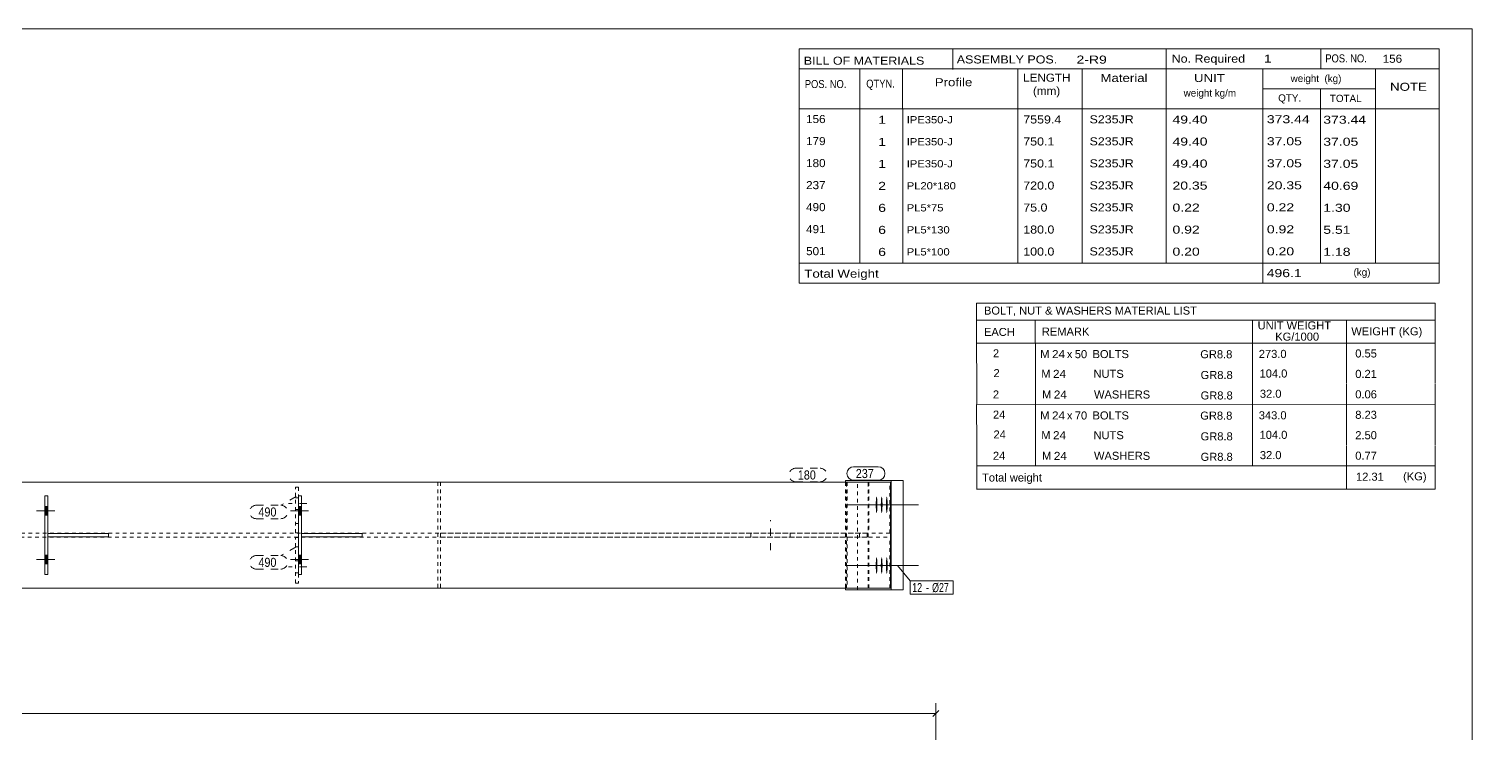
# Model space of a CAD drawing. Header units: millimetres. Extents: x 2 to 825, y 1 to 579.
# Drawn here: x 428.2 to 825, y 385.5 to 579 of the extents above; entities that cross this region are included whole.
import ezdxf

# ---------------------------------------------------------------- set-up
doc = ezdxf.new("R2010")
doc.units = ezdxf.units.MM
for name, pattern in [('XKITLINE00', [0]), ('XKITLINE01', [4, 1, -1, 1, -1]), ('XKITLINE02', [4, 2, -2])]:
    doc.linetypes.add(name, pattern=pattern)
for name, color, linetype, lineweight in [('Bolt', 3, 'Continuous', 0), ('BoltMark', 7, 'Continuous', 0), ('Dimensions', 7, 'Continuous', 0), ('DrawingSheet', 5, 'Continuous', 0), ('OtherObjectType', 7, 'Continuous', 0), ('Part', 2, 'Continuous', 0), ('PartMark', 7, 'Continuous', 0)]:
    doc.layers.add(name, color=color, linetype=linetype, lineweight=lineweight)
doc.styles.add('ARIAL', font='ARIAL.TTF')
doc.styles.add('ARIAL_NARROW', font='ARIALN.TTF')

# ---------------------------------------------------------------- blocks, each defined once
blk = doc.blocks.new('*A41')
at = {"layer": 'Bolt', "color": 3, "linetype": 'XKITLINE02', "lineweight": 0}
for p, q in [((626.72, 439.29), (626.72, 440.46)), ((632.14, 435.71), (632.14, 444.04)), ((637.55, 439.29), (637.55, 440.46))]:
    blk.add_line(p, q, dxfattribs=at)
blk = doc.blocks.new('*A50')
at = {"layer": 'Bolt', "color": 3, "linetype": 'XKITLINE02', "lineweight": 0}
for p, q in [((502.33, 432.84), (501.5, 432.84)), ((504.58, 431.21), (499.58, 431.21)), ((502.33, 429.57), (501.5, 429.57))]:
    blk.add_line(p, q, dxfattribs=at)
blk = doc.blocks.new('*A51')
at = {"layer": 'Bolt', "color": 3, "linetype": 'XKITLINE02', "lineweight": 0}
for p, q in [((504.58, 448.54), (499.58, 448.54)), ((502.33, 450.18), (501.5, 450.18)), ((502.33, 446.9), (501.5, 446.9))]:
    blk.add_line(p, q, dxfattribs=at)
blk = doc.blocks.new('*A52')
at = {"layer": 'Bolt'}
for points in [[(432.57, 447.71), (433.4, 447.71), (433.4, 445.37), (432.57, 445.37)], [(432.57, 447.71), (433.4, 447.71), (433.4, 445.37), (432.57, 445.37)], [(432.57, 434.37), (433.4, 434.37), (433.4, 432.04), (432.57, 432.04)], [(432.57, 434.37), (433.4, 434.37), (433.4, 432.04), (432.57, 432.04)]]:
    blk.add_hatch(color=3, dxfattribs=at).paths.add_polyline_path(points, flags=17)
at = {"layer": 'Bolt', "color": 3, "linetype": 'XKITLINE00', "lineweight": 0}
for p, q in [((435.33, 446.54), (430.33, 446.54)), ((435.33, 446.54), (430.33, 446.54)), ((433.4, 447.71), (432.57, 447.71)), ((433.4, 447.71), (432.57, 447.71)), ((433.4, 445.37), (432.57, 445.37)), ((433.4, 445.37), (432.57, 445.37)), ((435.33, 433.21), (430.33, 433.21)), ((435.33, 433.21), (430.33, 433.21)), ((433.4, 434.37), (432.57, 434.37)), ((433.4, 434.37), (432.57, 434.37)), ((433.4, 432.04), (432.57, 432.04)), ((433.4, 432.04), (432.57, 432.04))]:
    blk.add_line(p, q, dxfattribs=at)
blk = doc.blocks.new('*A53')
at = {"layer": 'Bolt'}
for points in [[(502.33, 447.71), (503.17, 447.71), (503.17, 445.37), (502.33, 445.37)], [(502.33, 447.71), (503.17, 447.71), (503.17, 445.37), (502.33, 445.37)], [(502.33, 434.37), (503.17, 434.37), (503.17, 432.04), (502.33, 432.04)], [(502.33, 434.37), (503.17, 434.37), (503.17, 432.04), (502.33, 432.04)]]:
    blk.add_hatch(color=3, dxfattribs=at).paths.add_polyline_path(points, flags=17)
at = {"layer": 'Bolt', "color": 3, "linetype": 'XKITLINE00', "lineweight": 0}
for p, q in [((505.1, 446.54), (500.1, 446.54)), ((505.1, 446.54), (500.1, 446.54)), ((503.17, 447.71), (502.33, 447.71)), ((503.17, 447.71), (502.33, 447.71)), ((503.17, 445.37), (502.33, 445.37)), ((503.17, 445.37), (502.33, 445.37)), ((505.1, 433.21), (500.1, 433.21)), ((505.1, 433.21), (500.1, 433.21)), ((503.17, 434.37), (502.33, 434.37)), ((503.17, 434.37), (502.33, 434.37)), ((503.17, 432.04), (502.33, 432.04)), ((503.17, 432.04), (502.33, 432.04))]:
    blk.add_line(p, q, dxfattribs=at)
blk = doc.blocks.new('*A55')
at = {"layer": 'Bolt'}
for points in [[(661.5, 448.15), (661.5, 448.09), (661.5, 448.04), (661.5, 447.98), (661.5, 447.93), (661.5, 447.88), (661.5, 447.82), (661.5, 447.77), (661.5, 447.71), (661.5, 447.66), (661.5, 447.61), (661.49, 447.55), (661.49, 447.5), (661.49, 447.45), (661.49, 447.4), (661.49, 447.34), (661.48, 447.29), (661.48, 447.24), (661.48, 447.19), (661.48, 447.14), (661.47, 447.1), (661.47, 447.05), (661.47, 447), (661.47, 446.96), (661.46, 446.91), (661.46, 446.86), (661.45, 446.82), (661.45, 446.78), (661.45, 446.74), (661.44, 446.69), (661.44, 446.65), (661.44, 446.61), (661.43, 446.58), (661.43, 446.54), (661.42, 446.5), (661.42, 446.47), (661.41, 446.43), (661.41, 446.4), (661.4, 446.37), (661.4, 446.33), (661.4, 446.3), (661.39, 446.28), (661.39, 446.25), (661.38, 446.22), (661.37, 446.2), (661.37, 446.17), (661.36, 446.15), (661.36, 446.13), (661.35, 446.11), (661.35, 446.09), (661.34, 446.07), (661.34, 446.05), (661.33, 446.04), (661.33, 446.02), (661.32, 446.01), (661.31, 446), (661.31, 445.99), (661.3, 445.98), (661.3, 445.97), (661.29, 445.97), (661.29, 445.96), (661.28, 445.96), (661.27, 445.96), (661.27, 445.96), (661.26, 445.96), (661.26, 445.96), (661.25, 445.96), (661.25, 445.97), (661.24, 445.97), (661.23, 445.98), (661.23, 445.99), (661.22, 446), (661.22, 446.01), (661.21, 446.02), (661.21, 446.04), (661.2, 446.05), (661.19, 446.07), (661.19, 446.09), (661.18, 446.11), (661.18, 446.13), (661.17, 446.15), (661.17, 446.17), (661.16, 446.2), (661.16, 446.22), (661.15, 446.25), (661.15, 446.28), (661.14, 446.3), (661.14, 446.33), (661.13, 446.37), (661.13, 446.4), (661.12, 446.43), (661.12, 446.47), (661.11, 446.5), (661.11, 446.54), (661.11, 446.58), (661.1, 446.61), (661.1, 446.65), (661.09, 446.69), (661.09, 446.74), (661.09, 446.78), (661.08, 446.82), (661.08, 446.86), (661.08, 446.91), (661.07, 446.96), (661.07, 447), (661.07, 447.05), (661.06, 447.1), (661.06, 447.14), (661.06, 447.19), (661.06, 447.24), (661.05, 447.29), (661.05, 447.34), (661.05, 447.4), (661.05, 447.45), (661.04, 447.5), (661.04, 447.55), (661.04, 447.61), (661.04, 447.66), (661.04, 447.71), (661.04, 447.77), (661.04, 447.82), (661.04, 447.88), (661.03, 447.93), (661.03, 447.98), (661.03, 448.04), (661.03, 448.09), (661.03, 448.15), (661.03, 448.21), (661.03, 448.26), (661.03, 448.32), (661.03, 448.37), (661.03, 448.43), (661.03, 448.48), (661.04, 448.54), (661.04, 448.59), (661.04, 448.64), (661.04, 448.7), (661.04, 448.75), (661.04, 448.81), (661.04, 448.86), (661.04, 448.91), (661.05, 448.96), (661.05, 449.01), (661.05, 449.07), (661.05, 449.12), (661.06, 449.17), (661.06, 449.22), (661.06, 449.27), (661.06, 449.31), (661.07, 449.36), (661.07, 449.41), (661.07, 449.46), (661.08, 449.5), (661.08, 449.55), (661.08, 449.59), (661.09, 449.63), (661.09, 449.67), (661.09, 449.72), (661.1, 449.76), (661.1, 449.8), (661.11, 449.83), (661.11, 449.87), (661.11, 449.91), (661.12, 449.94), (661.12, 449.98), (661.13, 450.01), (661.13, 450.04), (661.14, 450.08), (661.14, 450.11), (661.15, 450.14), (661.15, 450.16), (661.16, 450.19), (661.16, 450.21), (661.17, 450.24), (661.17, 450.26), (661.18, 450.28), (661.18, 450.3), (661.19, 450.32), (661.19, 450.34), (661.2, 450.36), (661.21, 450.37), (661.21, 450.39), (661.22, 450.4), (661.22, 450.41), (661.23, 450.42), (661.23, 450.43), (661.24, 450.44), (661.25, 450.44), (661.25, 450.45), (661.26, 450.45), (661.26, 450.45), (661.27, 450.46), (661.27, 450.45), (661.28, 450.45), (661.29, 450.45), (661.29, 450.44), (661.3, 450.44), (661.3, 450.43), (661.31, 450.42), (661.31, 450.41), (661.32, 450.4), (661.33, 450.39), (661.33, 450.37), (661.34, 450.36), (661.34, 450.34), (661.35, 450.32), (661.35, 450.3), (661.36, 450.28), (661.36, 450.26), (661.37, 450.24), (661.37, 450.21), (661.38, 450.19), (661.39, 450.16), (661.39, 450.14), (661.4, 450.11), (661.4, 450.08), (661.4, 450.04), (661.41, 450.01), (661.41, 449.98), (661.42, 449.94), (661.42, 449.91), (661.43, 449.87), (661.43, 449.83), (661.44, 449.8), (661.44, 449.76), (661.44, 449.72), (661.45, 449.67), (661.45, 449.63), (661.45, 449.59), (661.46, 449.55), (661.46, 449.5), (661.47, 449.46), (661.47, 449.41), (661.47, 449.36), (661.47, 449.31), (661.48, 449.27), (661.48, 449.22), (661.48, 449.17), (661.48, 449.12), (661.49, 449.07), (661.49, 449.01), (661.49, 448.96), (661.49, 448.91), (661.49, 448.86), (661.5, 448.81), (661.5, 448.75), (661.5, 448.7), (661.5, 448.64), (661.5, 448.59), (661.5, 448.54), (661.5, 448.48), (661.5, 448.43), (661.5, 448.37), (661.5, 448.32), (661.5, 448.26), (661.5, 448.21)], [(662.9, 448.15), (662.9, 448.09), (662.9, 448.04), (662.9, 447.98), (662.9, 447.93), (662.9, 447.88), (662.9, 447.82), (662.9, 447.77), (662.9, 447.71), (662.9, 447.66), (662.89, 447.61), (662.89, 447.55), (662.89, 447.5), (662.89, 447.45), (662.89, 447.4), (662.89, 447.34), (662.88, 447.29), (662.88, 447.24), (662.88, 447.19), (662.88, 447.14), (662.87, 447.1), (662.87, 447.05), (662.87, 447), (662.86, 446.96), (662.86, 446.91), (662.86, 446.86), (662.85, 446.82), (662.85, 446.78), (662.85, 446.74), (662.84, 446.69), (662.84, 446.65), (662.83, 446.61), (662.83, 446.58), (662.83, 446.54), (662.82, 446.5), (662.82, 446.47), (662.81, 446.43), (662.81, 446.4), (662.8, 446.37), (662.8, 446.33), (662.79, 446.3), (662.79, 446.28), (662.78, 446.25), (662.78, 446.22), (662.77, 446.2), (662.77, 446.17), (662.76, 446.15), (662.76, 446.13), (662.75, 446.11), (662.75, 446.09), (662.74, 446.07), (662.74, 446.05), (662.73, 446.04), (662.72, 446.02), (662.72, 446.01), (662.71, 446), (662.71, 445.99), (662.7, 445.98), (662.7, 445.97), (662.69, 445.97), (662.68, 445.96), (662.68, 445.96), (662.67, 445.96), (662.67, 445.96), (662.66, 445.96), (662.66, 445.96), (662.65, 445.96), (662.64, 445.97), (662.64, 445.97), (662.63, 445.98), (662.63, 445.99), (662.62, 446), (662.62, 446.01), (662.61, 446.02), (662.6, 446.04), (662.6, 446.05), (662.59, 446.07), (662.59, 446.09), (662.58, 446.11), (662.58, 446.13), (662.57, 446.15), (662.57, 446.17), (662.56, 446.2), (662.56, 446.22), (662.55, 446.25), (662.55, 446.28), (662.54, 446.3), (662.54, 446.33), (662.53, 446.37), (662.53, 446.4), (662.52, 446.43), (662.52, 446.47), (662.51, 446.5), (662.51, 446.54), (662.5, 446.58), (662.5, 446.61), (662.5, 446.65), (662.49, 446.69), (662.49, 446.74), (662.48, 446.78), (662.48, 446.82), (662.48, 446.86), (662.47, 446.91), (662.47, 446.96), (662.47, 447), (662.46, 447.05), (662.46, 447.1), (662.46, 447.14), (662.46, 447.19), (662.45, 447.24), (662.45, 447.29), (662.45, 447.34), (662.45, 447.4), (662.45, 447.45), (662.44, 447.5), (662.44, 447.55), (662.44, 447.61), (662.44, 447.66), (662.44, 447.71), (662.44, 447.77), (662.43, 447.82), (662.43, 447.88), (662.43, 447.93), (662.43, 447.98), (662.43, 448.04), (662.43, 448.09), (662.43, 448.15), (662.43, 448.21), (662.43, 448.26), (662.43, 448.32), (662.43, 448.37), (662.43, 448.43), (662.43, 448.48), (662.43, 448.54), (662.43, 448.59), (662.44, 448.64), (662.44, 448.7), (662.44, 448.75), (662.44, 448.81), (662.44, 448.86), (662.44, 448.91), (662.45, 448.96), (662.45, 449.01), (662.45, 449.07), (662.45, 449.12), (662.45, 449.17), (662.46, 449.22), (662.46, 449.27), (662.46, 449.31), (662.46, 449.36), (662.47, 449.41), (662.47, 449.46), (662.47, 449.5), (662.48, 449.55), (662.48, 449.59), (662.48, 449.63), (662.49, 449.67), (662.49, 449.72), (662.5, 449.76), (662.5, 449.8), (662.5, 449.83), (662.51, 449.87), (662.51, 449.91), (662.52, 449.94), (662.52, 449.98), (662.53, 450.01), (662.53, 450.04), (662.54, 450.08), (662.54, 450.11), (662.55, 450.14), (662.55, 450.16), (662.56, 450.19), (662.56, 450.21), (662.57, 450.24), (662.57, 450.26), (662.58, 450.28), (662.58, 450.3), (662.59, 450.32), (662.59, 450.34), (662.6, 450.36), (662.6, 450.37), (662.61, 450.39), (662.62, 450.4), (662.62, 450.41), (662.63, 450.42), (662.63, 450.43), (662.64, 450.44), (662.64, 450.44), (662.65, 450.45), (662.66, 450.45), (662.66, 450.45), (662.67, 450.46), (662.67, 450.45), (662.68, 450.45), (662.68, 450.45), (662.69, 450.44), (662.7, 450.44), (662.7, 450.43), (662.71, 450.42), (662.71, 450.41), (662.72, 450.4), (662.72, 450.39), (662.73, 450.37), (662.74, 450.36), (662.74, 450.34), (662.75, 450.32), (662.75, 450.3), (662.76, 450.28), (662.76, 450.26), (662.77, 450.24), (662.77, 450.21), (662.78, 450.19), (662.78, 450.16), (662.79, 450.14), (662.79, 450.11), (662.8, 450.08), (662.8, 450.04), (662.81, 450.01), (662.81, 449.98), (662.82, 449.94), (662.82, 449.91), (662.83, 449.87), (662.83, 449.83), (662.83, 449.8), (662.84, 449.76), (662.84, 449.72), (662.85, 449.67), (662.85, 449.63), (662.85, 449.59), (662.86, 449.55), (662.86, 449.5), (662.86, 449.46), (662.87, 449.41), (662.87, 449.36), (662.87, 449.31), (662.88, 449.27), (662.88, 449.22), (662.88, 449.17), (662.88, 449.12), (662.89, 449.07), (662.89, 449.01), (662.89, 448.96), (662.89, 448.91), (662.89, 448.86), (662.89, 448.81), (662.9, 448.75), (662.9, 448.7), (662.9, 448.64), (662.9, 448.59), (662.9, 448.54), (662.9, 448.48), (662.9, 448.43), (662.9, 448.37), (662.9, 448.32), (662.9, 448.26), (662.9, 448.21)], [(664.3, 448.15), (664.3, 448.09), (664.3, 448.04), (664.3, 447.98), (664.3, 447.93), (664.3, 447.88), (664.3, 447.82), (664.3, 447.77), (664.3, 447.71), (664.29, 447.66), (664.29, 447.61), (664.29, 447.55), (664.29, 447.5), (664.29, 447.45), (664.29, 447.4), (664.28, 447.34), (664.28, 447.29), (664.28, 447.24), (664.28, 447.19), (664.27, 447.14), (664.27, 447.1), (664.27, 447.05), (664.27, 447), (664.26, 446.96), (664.26, 446.91), (664.26, 446.86), (664.25, 446.82), (664.25, 446.78), (664.24, 446.74), (664.24, 446.69), (664.24, 446.65), (664.23, 446.61), (664.23, 446.58), (664.22, 446.54), (664.22, 446.5), (664.22, 446.47), (664.21, 446.43), (664.21, 446.4), (664.2, 446.37), (664.2, 446.33), (664.19, 446.3), (664.19, 446.28), (664.18, 446.25), (664.18, 446.22), (664.17, 446.2), (664.17, 446.17), (664.16, 446.15), (664.16, 446.13), (664.15, 446.11), (664.15, 446.09), (664.14, 446.07), (664.13, 446.05), (664.13, 446.04), (664.12, 446.02), (664.12, 446.01), (664.11, 446), (664.11, 445.99), (664.1, 445.98), (664.09, 445.97), (664.09, 445.97), (664.08, 445.96), (664.08, 445.96), (664.07, 445.96), (664.07, 445.96), (664.06, 445.96), (664.05, 445.96), (664.05, 445.96), (664.04, 445.97), (664.04, 445.97), (664.03, 445.98), (664.03, 445.99), (664.02, 446), (664.01, 446.01), (664.01, 446.02), (664, 446.04), (664, 446.05), (663.99, 446.07), (663.99, 446.09), (663.98, 446.11), (663.98, 446.13), (663.97, 446.15), (663.97, 446.17), (663.96, 446.2), (663.95, 446.22), (663.95, 446.25), (663.94, 446.28), (663.94, 446.3), (663.93, 446.33), (663.93, 446.37), (663.93, 446.4), (663.92, 446.43), (663.92, 446.47), (663.91, 446.5), (663.91, 446.54), (663.9, 446.58), (663.9, 446.61), (663.9, 446.65), (663.89, 446.69), (663.89, 446.74), (663.88, 446.78), (663.88, 446.82), (663.88, 446.86), (663.87, 446.91), (663.87, 446.96), (663.87, 447), (663.86, 447.05), (663.86, 447.1), (663.86, 447.14), (663.86, 447.19), (663.85, 447.24), (663.85, 447.29), (663.85, 447.34), (663.85, 447.4), (663.84, 447.45), (663.84, 447.5), (663.84, 447.55), (663.84, 447.61), (663.84, 447.66), (663.84, 447.71), (663.83, 447.77), (663.83, 447.82), (663.83, 447.88), (663.83, 447.93), (663.83, 447.98), (663.83, 448.04), (663.83, 448.09), (663.83, 448.15), (663.83, 448.21), (663.83, 448.26), (663.83, 448.32), (663.83, 448.37), (663.83, 448.43), (663.83, 448.48), (663.83, 448.54), (663.83, 448.59), (663.83, 448.64), (663.84, 448.7), (663.84, 448.75), (663.84, 448.81), (663.84, 448.86), (663.84, 448.91), (663.84, 448.96), (663.85, 449.01), (663.85, 449.07), (663.85, 449.12), (663.85, 449.17), (663.86, 449.22), (663.86, 449.27), (663.86, 449.31), (663.86, 449.36), (663.87, 449.41), (663.87, 449.46), (663.87, 449.5), (663.88, 449.55), (663.88, 449.59), (663.88, 449.63), (663.89, 449.67), (663.89, 449.72), (663.9, 449.76), (663.9, 449.8), (663.9, 449.83), (663.91, 449.87), (663.91, 449.91), (663.92, 449.94), (663.92, 449.98), (663.93, 450.01), (663.93, 450.04), (663.93, 450.08), (663.94, 450.11), (663.94, 450.14), (663.95, 450.16), (663.95, 450.19), (663.96, 450.21), (663.97, 450.24), (663.97, 450.26), (663.98, 450.28), (663.98, 450.3), (663.99, 450.32), (663.99, 450.34), (664, 450.36), (664, 450.37), (664.01, 450.39), (664.01, 450.4), (664.02, 450.41), (664.03, 450.42), (664.03, 450.43), (664.04, 450.44), (664.04, 450.44), (664.05, 450.45), (664.05, 450.45), (664.06, 450.45), (664.07, 450.46), (664.07, 450.45), (664.08, 450.45), (664.08, 450.45), (664.09, 450.44), (664.09, 450.44), (664.1, 450.43), (664.11, 450.42), (664.11, 450.41), (664.12, 450.4), (664.12, 450.39), (664.13, 450.37), (664.13, 450.36), (664.14, 450.34), (664.15, 450.32), (664.15, 450.3), (664.16, 450.28), (664.16, 450.26), (664.17, 450.24), (664.17, 450.21), (664.18, 450.19), (664.18, 450.16), (664.19, 450.14), (664.19, 450.11), (664.2, 450.08), (664.2, 450.04), (664.21, 450.01), (664.21, 449.98), (664.22, 449.94), (664.22, 449.91), (664.22, 449.87), (664.23, 449.83), (664.23, 449.8), (664.24, 449.76), (664.24, 449.72), (664.24, 449.67), (664.25, 449.63), (664.25, 449.59), (664.26, 449.55), (664.26, 449.5), (664.26, 449.46), (664.27, 449.41), (664.27, 449.36), (664.27, 449.31), (664.27, 449.27), (664.28, 449.22), (664.28, 449.17), (664.28, 449.12), (664.28, 449.07), (664.29, 449.01), (664.29, 448.96), (664.29, 448.91), (664.29, 448.86), (664.29, 448.81), (664.29, 448.75), (664.3, 448.7), (664.3, 448.64), (664.3, 448.59), (664.3, 448.54), (664.3, 448.48), (664.3, 448.43), (664.3, 448.37), (664.3, 448.32), (664.3, 448.26), (664.3, 448.21)], [(661.5, 431.48), (661.5, 431.43), (661.5, 431.37), (661.5, 431.32), (661.5, 431.26), (661.5, 431.21), (661.5, 431.15), (661.5, 431.1), (661.5, 431.05), (661.5, 430.99), (661.5, 430.94), (661.49, 430.89), (661.49, 430.83), (661.49, 430.78), (661.49, 430.73), (661.49, 430.68), (661.48, 430.63), (661.48, 430.58), (661.48, 430.53), (661.48, 430.48), (661.47, 430.43), (661.47, 430.38), (661.47, 430.33), (661.47, 430.29), (661.46, 430.24), (661.46, 430.2), (661.45, 430.15), (661.45, 430.11), (661.45, 430.07), (661.44, 430.03), (661.44, 429.99), (661.44, 429.95), (661.43, 429.91), (661.43, 429.87), (661.42, 429.83), (661.42, 429.8), (661.41, 429.76), (661.41, 429.73), (661.4, 429.7), (661.4, 429.67), (661.4, 429.64), (661.39, 429.61), (661.39, 429.58), (661.38, 429.55), (661.37, 429.53), (661.37, 429.5), (661.36, 429.48), (661.36, 429.46), (661.35, 429.44), (661.35, 429.42), (661.34, 429.4), (661.34, 429.39), (661.33, 429.37), (661.33, 429.36), (661.32, 429.34), (661.31, 429.33), (661.31, 429.32), (661.3, 429.31), (661.3, 429.31), (661.29, 429.3), (661.29, 429.29), (661.28, 429.29), (661.27, 429.29), (661.27, 429.29), (661.26, 429.29), (661.26, 429.29), (661.25, 429.29), (661.25, 429.3), (661.24, 429.31), (661.23, 429.31), (661.23, 429.32), (661.22, 429.33), (661.22, 429.34), (661.21, 429.36), (661.21, 429.37), (661.2, 429.39), (661.19, 429.4), (661.19, 429.42), (661.18, 429.44), (661.18, 429.46), (661.17, 429.48), (661.17, 429.5), (661.16, 429.53), (661.16, 429.55), (661.15, 429.58), (661.15, 429.61), (661.14, 429.64), (661.14, 429.67), (661.13, 429.7), (661.13, 429.73), (661.12, 429.76), (661.12, 429.8), (661.11, 429.83), (661.11, 429.87), (661.11, 429.91), (661.1, 429.95), (661.1, 429.99), (661.09, 430.03), (661.09, 430.07), (661.09, 430.11), (661.08, 430.15), (661.08, 430.2), (661.08, 430.24), (661.07, 430.29), (661.07, 430.33), (661.07, 430.38), (661.06, 430.43), (661.06, 430.48), (661.06, 430.53), (661.06, 430.58), (661.05, 430.63), (661.05, 430.68), (661.05, 430.73), (661.05, 430.78), (661.04, 430.83), (661.04, 430.89), (661.04, 430.94), (661.04, 430.99), (661.04, 431.05), (661.04, 431.1), (661.04, 431.15), (661.04, 431.21), (661.03, 431.26), (661.03, 431.32), (661.03, 431.37), (661.03, 431.43), (661.03, 431.48), (661.03, 431.54), (661.03, 431.59), (661.03, 431.65), (661.03, 431.7), (661.03, 431.76), (661.03, 431.81), (661.04, 431.87), (661.04, 431.92), (661.04, 431.98), (661.04, 432.03), (661.04, 432.09), (661.04, 432.14), (661.04, 432.19), (661.04, 432.24), (661.05, 432.3), (661.05, 432.35), (661.05, 432.4), (661.05, 432.45), (661.06, 432.5), (661.06, 432.55), (661.06, 432.6), (661.06, 432.65), (661.07, 432.7), (661.07, 432.74), (661.07, 432.79), (661.08, 432.83), (661.08, 432.88), (661.08, 432.92), (661.09, 432.97), (661.09, 433.01), (661.09, 433.05), (661.1, 433.09), (661.1, 433.13), (661.11, 433.17), (661.11, 433.21), (661.11, 433.24), (661.12, 433.28), (661.12, 433.31), (661.13, 433.35), (661.13, 433.38), (661.14, 433.41), (661.14, 433.44), (661.15, 433.47), (661.15, 433.5), (661.16, 433.52), (661.16, 433.55), (661.17, 433.57), (661.17, 433.6), (661.18, 433.62), (661.18, 433.64), (661.19, 433.66), (661.19, 433.67), (661.2, 433.69), (661.21, 433.71), (661.21, 433.72), (661.22, 433.73), (661.22, 433.75), (661.23, 433.76), (661.23, 433.76), (661.24, 433.77), (661.25, 433.78), (661.25, 433.78), (661.26, 433.79), (661.26, 433.79), (661.27, 433.79), (661.27, 433.79), (661.28, 433.79), (661.29, 433.78), (661.29, 433.78), (661.3, 433.77), (661.3, 433.76), (661.31, 433.76), (661.31, 433.75), (661.32, 433.73), (661.33, 433.72), (661.33, 433.71), (661.34, 433.69), (661.34, 433.67), (661.35, 433.66), (661.35, 433.64), (661.36, 433.62), (661.36, 433.6), (661.37, 433.57), (661.37, 433.55), (661.38, 433.52), (661.39, 433.5), (661.39, 433.47), (661.4, 433.44), (661.4, 433.41), (661.4, 433.38), (661.41, 433.35), (661.41, 433.31), (661.42, 433.28), (661.42, 433.24), (661.43, 433.21), (661.43, 433.17), (661.44, 433.13), (661.44, 433.09), (661.44, 433.05), (661.45, 433.01), (661.45, 432.97), (661.45, 432.92), (661.46, 432.88), (661.46, 432.83), (661.47, 432.79), (661.47, 432.74), (661.47, 432.7), (661.47, 432.65), (661.48, 432.6), (661.48, 432.55), (661.48, 432.5), (661.48, 432.45), (661.49, 432.4), (661.49, 432.35), (661.49, 432.3), (661.49, 432.24), (661.49, 432.19), (661.5, 432.14), (661.5, 432.09), (661.5, 432.03), (661.5, 431.98), (661.5, 431.92), (661.5, 431.87), (661.5, 431.81), (661.5, 431.76), (661.5, 431.7), (661.5, 431.65), (661.5, 431.59), (661.5, 431.54)], [(662.9, 431.48), (662.9, 431.43), (662.9, 431.37), (662.9, 431.32), (662.9, 431.26), (662.9, 431.21), (662.9, 431.15), (662.9, 431.1), (662.9, 431.05), (662.9, 430.99), (662.89, 430.94), (662.89, 430.89), (662.89, 430.83), (662.89, 430.78), (662.89, 430.73), (662.89, 430.68), (662.88, 430.63), (662.88, 430.58), (662.88, 430.53), (662.88, 430.48), (662.87, 430.43), (662.87, 430.38), (662.87, 430.33), (662.86, 430.29), (662.86, 430.24), (662.86, 430.2), (662.85, 430.15), (662.85, 430.11), (662.85, 430.07), (662.84, 430.03), (662.84, 429.99), (662.83, 429.95), (662.83, 429.91), (662.83, 429.87), (662.82, 429.83), (662.82, 429.8), (662.81, 429.76), (662.81, 429.73), (662.8, 429.7), (662.8, 429.67), (662.79, 429.64), (662.79, 429.61), (662.78, 429.58), (662.78, 429.55), (662.77, 429.53), (662.77, 429.5), (662.76, 429.48), (662.76, 429.46), (662.75, 429.44), (662.75, 429.42), (662.74, 429.4), (662.74, 429.39), (662.73, 429.37), (662.72, 429.36), (662.72, 429.34), (662.71, 429.33), (662.71, 429.32), (662.7, 429.31), (662.7, 429.31), (662.69, 429.3), (662.68, 429.29), (662.68, 429.29), (662.67, 429.29), (662.67, 429.29), (662.66, 429.29), (662.66, 429.29), (662.65, 429.29), (662.64, 429.3), (662.64, 429.31), (662.63, 429.31), (662.63, 429.32), (662.62, 429.33), (662.62, 429.34), (662.61, 429.36), (662.6, 429.37), (662.6, 429.39), (662.59, 429.4), (662.59, 429.42), (662.58, 429.44), (662.58, 429.46), (662.57, 429.48), (662.57, 429.5), (662.56, 429.53), (662.56, 429.55), (662.55, 429.58), (662.55, 429.61), (662.54, 429.64), (662.54, 429.67), (662.53, 429.7), (662.53, 429.73), (662.52, 429.76), (662.52, 429.8), (662.51, 429.83), (662.51, 429.87), (662.5, 429.91), (662.5, 429.95), (662.5, 429.99), (662.49, 430.03), (662.49, 430.07), (662.48, 430.11), (662.48, 430.15), (662.48, 430.2), (662.47, 430.24), (662.47, 430.29), (662.47, 430.33), (662.46, 430.38), (662.46, 430.43), (662.46, 430.48), (662.46, 430.53), (662.45, 430.58), (662.45, 430.63), (662.45, 430.68), (662.45, 430.73), (662.45, 430.78), (662.44, 430.83), (662.44, 430.89), (662.44, 430.94), (662.44, 430.99), (662.44, 431.05), (662.44, 431.1), (662.43, 431.15), (662.43, 431.21), (662.43, 431.26), (662.43, 431.32), (662.43, 431.37), (662.43, 431.43), (662.43, 431.48), (662.43, 431.54), (662.43, 431.59), (662.43, 431.65), (662.43, 431.7), (662.43, 431.76), (662.43, 431.81), (662.43, 431.87), (662.43, 431.92), (662.44, 431.98), (662.44, 432.03), (662.44, 432.09), (662.44, 432.14), (662.44, 432.19), (662.44, 432.24), (662.45, 432.3), (662.45, 432.35), (662.45, 432.4), (662.45, 432.45), (662.45, 432.5), (662.46, 432.55), (662.46, 432.6), (662.46, 432.65), (662.46, 432.7), (662.47, 432.74), (662.47, 432.79), (662.47, 432.83), (662.48, 432.88), (662.48, 432.92), (662.48, 432.97), (662.49, 433.01), (662.49, 433.05), (662.5, 433.09), (662.5, 433.13), (662.5, 433.17), (662.51, 433.21), (662.51, 433.24), (662.52, 433.28), (662.52, 433.31), (662.53, 433.35), (662.53, 433.38), (662.54, 433.41), (662.54, 433.44), (662.55, 433.47), (662.55, 433.5), (662.56, 433.52), (662.56, 433.55), (662.57, 433.57), (662.57, 433.6), (662.58, 433.62), (662.58, 433.64), (662.59, 433.66), (662.59, 433.67), (662.6, 433.69), (662.6, 433.71), (662.61, 433.72), (662.62, 433.73), (662.62, 433.75), (662.63, 433.76), (662.63, 433.76), (662.64, 433.77), (662.64, 433.78), (662.65, 433.78), (662.66, 433.79), (662.66, 433.79), (662.67, 433.79), (662.67, 433.79), (662.68, 433.79), (662.68, 433.78), (662.69, 433.78), (662.7, 433.77), (662.7, 433.76), (662.71, 433.76), (662.71, 433.75), (662.72, 433.73), (662.72, 433.72), (662.73, 433.71), (662.74, 433.69), (662.74, 433.67), (662.75, 433.66), (662.75, 433.64), (662.76, 433.62), (662.76, 433.6), (662.77, 433.57), (662.77, 433.55), (662.78, 433.52), (662.78, 433.5), (662.79, 433.47), (662.79, 433.44), (662.8, 433.41), (662.8, 433.38), (662.81, 433.35), (662.81, 433.31), (662.82, 433.28), (662.82, 433.24), (662.83, 433.21), (662.83, 433.17), (662.83, 433.13), (662.84, 433.09), (662.84, 433.05), (662.85, 433.01), (662.85, 432.97), (662.85, 432.92), (662.86, 432.88), (662.86, 432.83), (662.86, 432.79), (662.87, 432.74), (662.87, 432.7), (662.87, 432.65), (662.88, 432.6), (662.88, 432.55), (662.88, 432.5), (662.88, 432.45), (662.89, 432.4), (662.89, 432.35), (662.89, 432.3), (662.89, 432.24), (662.89, 432.19), (662.89, 432.14), (662.9, 432.09), (662.9, 432.03), (662.9, 431.98), (662.9, 431.92), (662.9, 431.87), (662.9, 431.81), (662.9, 431.76), (662.9, 431.7), (662.9, 431.65), (662.9, 431.59), (662.9, 431.54)], [(664.3, 431.48), (664.3, 431.43), (664.3, 431.37), (664.3, 431.32), (664.3, 431.26), (664.3, 431.21), (664.3, 431.15), (664.3, 431.1), (664.3, 431.05), (664.29, 430.99), (664.29, 430.94), (664.29, 430.89), (664.29, 430.83), (664.29, 430.78), (664.29, 430.73), (664.28, 430.68), (664.28, 430.63), (664.28, 430.58), (664.28, 430.53), (664.27, 430.48), (664.27, 430.43), (664.27, 430.38), (664.27, 430.33), (664.26, 430.29), (664.26, 430.24), (664.26, 430.2), (664.25, 430.15), (664.25, 430.11), (664.24, 430.07), (664.24, 430.03), (664.24, 429.99), (664.23, 429.95), (664.23, 429.91), (664.22, 429.87), (664.22, 429.83), (664.22, 429.8), (664.21, 429.76), (664.21, 429.73), (664.2, 429.7), (664.2, 429.67), (664.19, 429.64), (664.19, 429.61), (664.18, 429.58), (664.18, 429.55), (664.17, 429.53), (664.17, 429.5), (664.16, 429.48), (664.16, 429.46), (664.15, 429.44), (664.15, 429.42), (664.14, 429.4), (664.13, 429.39), (664.13, 429.37), (664.12, 429.36), (664.12, 429.34), (664.11, 429.33), (664.11, 429.32), (664.1, 429.31), (664.09, 429.31), (664.09, 429.3), (664.08, 429.29), (664.08, 429.29), (664.07, 429.29), (664.07, 429.29), (664.06, 429.29), (664.05, 429.29), (664.05, 429.29), (664.04, 429.3), (664.04, 429.31), (664.03, 429.31), (664.03, 429.32), (664.02, 429.33), (664.01, 429.34), (664.01, 429.36), (664, 429.37), (664, 429.39), (663.99, 429.4), (663.99, 429.42), (663.98, 429.44), (663.98, 429.46), (663.97, 429.48), (663.97, 429.5), (663.96, 429.53), (663.95, 429.55), (663.95, 429.58), (663.94, 429.61), (663.94, 429.64), (663.93, 429.67), (663.93, 429.7), (663.93, 429.73), (663.92, 429.76), (663.92, 429.8), (663.91, 429.83), (663.91, 429.87), (663.9, 429.91), (663.9, 429.95), (663.9, 429.99), (663.89, 430.03), (663.89, 430.07), (663.88, 430.11), (663.88, 430.15), (663.88, 430.2), (663.87, 430.24), (663.87, 430.29), (663.87, 430.33), (663.86, 430.38), (663.86, 430.43), (663.86, 430.48), (663.86, 430.53), (663.85, 430.58), (663.85, 430.63), (663.85, 430.68), (663.85, 430.73), (663.84, 430.78), (663.84, 430.83), (663.84, 430.89), (663.84, 430.94), (663.84, 430.99), (663.84, 431.05), (663.83, 431.1), (663.83, 431.15), (663.83, 431.21), (663.83, 431.26), (663.83, 431.32), (663.83, 431.37), (663.83, 431.43), (663.83, 431.48), (663.83, 431.54), (663.83, 431.59), (663.83, 431.65), (663.83, 431.7), (663.83, 431.76), (663.83, 431.81), (663.83, 431.87), (663.83, 431.92), (663.83, 431.98), (663.84, 432.03), (663.84, 432.09), (663.84, 432.14), (663.84, 432.19), (663.84, 432.24), (663.84, 432.3), (663.85, 432.35), (663.85, 432.4), (663.85, 432.45), (663.85, 432.5), (663.86, 432.55), (663.86, 432.6), (663.86, 432.65), (663.86, 432.7), (663.87, 432.74), (663.87, 432.79), (663.87, 432.83), (663.88, 432.88), (663.88, 432.92), (663.88, 432.97), (663.89, 433.01), (663.89, 433.05), (663.9, 433.09), (663.9, 433.13), (663.9, 433.17), (663.91, 433.21), (663.91, 433.24), (663.92, 433.28), (663.92, 433.31), (663.93, 433.35), (663.93, 433.38), (663.93, 433.41), (663.94, 433.44), (663.94, 433.47), (663.95, 433.5), (663.95, 433.52), (663.96, 433.55), (663.97, 433.57), (663.97, 433.6), (663.98, 433.62), (663.98, 433.64), (663.99, 433.66), (663.99, 433.67), (664, 433.69), (664, 433.71), (664.01, 433.72), (664.01, 433.73), (664.02, 433.75), (664.03, 433.76), (664.03, 433.76), (664.04, 433.77), (664.04, 433.78), (664.05, 433.78), (664.05, 433.79), (664.06, 433.79), (664.07, 433.79), (664.07, 433.79), (664.08, 433.79), (664.08, 433.78), (664.09, 433.78), (664.09, 433.77), (664.1, 433.76), (664.11, 433.76), (664.11, 433.75), (664.12, 433.73), (664.12, 433.72), (664.13, 433.71), (664.13, 433.69), (664.14, 433.67), (664.15, 433.66), (664.15, 433.64), (664.16, 433.62), (664.16, 433.6), (664.17, 433.57), (664.17, 433.55), (664.18, 433.52), (664.18, 433.5), (664.19, 433.47), (664.19, 433.44), (664.2, 433.41), (664.2, 433.38), (664.21, 433.35), (664.21, 433.31), (664.22, 433.28), (664.22, 433.24), (664.22, 433.21), (664.23, 433.17), (664.23, 433.13), (664.24, 433.09), (664.24, 433.05), (664.24, 433.01), (664.25, 432.97), (664.25, 432.92), (664.26, 432.88), (664.26, 432.83), (664.26, 432.79), (664.27, 432.74), (664.27, 432.7), (664.27, 432.65), (664.27, 432.6), (664.28, 432.55), (664.28, 432.5), (664.28, 432.45), (664.28, 432.4), (664.29, 432.35), (664.29, 432.3), (664.29, 432.24), (664.29, 432.19), (664.29, 432.14), (664.29, 432.09), (664.3, 432.03), (664.3, 431.98), (664.3, 431.92), (664.3, 431.87), (664.3, 431.81), (664.3, 431.76), (664.3, 431.7), (664.3, 431.65), (664.3, 431.59), (664.3, 431.54)]]:
    blk.add_hatch(color=3, dxfattribs=at).paths.add_polyline_path(points, flags=17)
at = {"layer": 'Bolt', "color": 3, "linetype": 'XKITLINE02', "lineweight": 0}
for p, q in [((662.98, 448.21), (651.38, 448.21)), ((664.38, 448.21), (652.77, 448.21)), ((665.77, 448.21), (654.17, 448.21)), ((662.98, 431.54), (651.38, 431.54)), ((664.38, 431.54), (652.77, 431.54)), ((665.77, 431.54), (654.17, 431.54))]:
    blk.add_line(p, q, dxfattribs=at)
at = {"layer": 'Bolt', "color": 3, "linetype": 'XKITLINE00', "lineweight": 0}
for p, q in [((669.97, 448.21), (658.37, 448.21)), ((671.37, 448.21), (659.77, 448.21)), ((672.77, 448.21), (661.17, 448.21)), ((669.97, 431.54), (658.37, 431.54)), ((671.37, 431.54), (659.77, 431.54)), ((672.77, 431.54), (661.17, 431.54))]:
    blk.add_line(p, q, dxfattribs=at)
blk = doc.blocks.new('*A56')
at = {"layer": 'Part', "color": 2, "linetype": 'XKITLINE00', "lineweight": 0}
for p, q in [((475.07, 454.46), (405.93, 454.46)), ((665.11, 454.46), (475.17, 454.46)), ((665.11, 425.29), (665.11, 454.46)), ((475.07, 425.29), (405.93, 425.29)), ((665.11, 425.29), (475.17, 425.29))]:
    blk.add_line(p, q, dxfattribs=at)
at = {"layer": 'Part', "color": 7, "linetype": 'XKITLINE01', "lineweight": 0}
for p, q in [((658.96, 425.29), (658.96, 454.46)), ((659.16, 454.46), (659.16, 440.46)), ((664.92, 440.46), (664.92, 454.46)), ((475.07, 440.46), (405.93, 440.46)), ((664.92, 440.46), (475.17, 440.46)), ((405.93, 439.29), (475.07, 439.29)), ((475.17, 439.29), (664.92, 439.29)), ((659.16, 425.29), (659.16, 439.29)), ((664.92, 425.29), (664.92, 439.29))]:
    blk.add_line(p, q, dxfattribs=at)
blk = doc.blocks.new('*A69')
at = {"layer": 'Part', "color": 7, "linetype": 'XKITLINE01', "lineweight": 0}
for p, q in [((501.5, 426.71), (501.5, 439.21)), ((501.5, 439.21), (502.33, 439.21)), ((501.5, 436.71), (502.33, 436.71)), ((502.33, 439.21), (502.33, 426.71)), ((502.33, 426.71), (501.5, 426.71))]:
    blk.add_line(p, q, dxfattribs=at)
blk = doc.blocks.new('*A70')
at = {"layer": 'Part', "color": 7, "linetype": 'XKITLINE01', "lineweight": 0}
for p, q in [((501.5, 440.54), (501.5, 453.04)), ((501.5, 453.04), (502.33, 453.04)), ((502.33, 453.04), (502.33, 440.54)), ((501.5, 443.04), (502.33, 443.04)), ((502.33, 440.54), (501.5, 440.54))]:
    blk.add_line(p, q, dxfattribs=at)
blk = doc.blocks.new('*A71')
at = {"layer": 'Part', "color": 2, "linetype": 'XKITLINE00', "lineweight": 0}
for p, q in [((433.4, 440.29), (450.07, 440.29)), ((450.07, 439.46), (433.4, 439.46)), ((450.07, 439.46), (450.07, 440.29))]:
    blk.add_line(p, q, dxfattribs=at)
at = {"layer": 'Part', "color": 7, "linetype": 'XKITLINE01', "lineweight": 0}
blk.add_line((433.4, 439.46), (433.4, 440.29), dxfattribs=at)
blk.add_line((433.4, 439.46), (433.4, 440.29), dxfattribs=at)
blk = doc.blocks.new('*A72')
at = {"layer": 'Part', "color": 2, "linetype": 'XKITLINE00', "lineweight": 0}
for p, q in [((432.57, 429.04), (432.57, 450.71)), ((432.57, 450.71), (433.4, 450.71)), ((433.4, 450.71), (433.4, 429.04)), ((433.4, 429.04), (432.57, 429.04))]:
    blk.add_line(p, q, dxfattribs=at)
blk = doc.blocks.new('*A73')
at = {"layer": 'Part', "color": 2, "linetype": 'XKITLINE00', "lineweight": 0}
for p, q in [((503.17, 440.29), (519.83, 440.29)), ((519.83, 439.46), (503.17, 439.46)), ((519.83, 439.46), (519.83, 440.29))]:
    blk.add_line(p, q, dxfattribs=at)
at = {"layer": 'Part', "color": 7, "linetype": 'XKITLINE01', "lineweight": 0}
blk.add_line((503.17, 439.46), (503.17, 440.29), dxfattribs=at)
blk.add_line((503.17, 439.46), (503.17, 440.29), dxfattribs=at)
blk = doc.blocks.new('*A74')
at = {"layer": 'Part', "color": 2, "linetype": 'XKITLINE00', "lineweight": 0}
for p, q in [((502.33, 429.04), (502.33, 450.71)), ((502.33, 450.71), (503.17, 450.71)), ((503.17, 450.71), (503.17, 429.04)), ((503.17, 429.04), (502.33, 429.04))]:
    blk.add_line(p, q, dxfattribs=at)
blk = doc.blocks.new('*A76')
at = {"layer": 'Part', "color": 2, "linetype": 'XKITLINE00', "lineweight": 0}
for p, q in [((652.7, 454.87), (652.7, 454.46)), ((665.29, 454.87), (652.7, 454.87)), ((668.6, 454.87), (665.29, 454.87)), ((665.29, 424.87), (665.29, 454.87)), ((668.6, 454.87), (668.6, 424.87)), ((652.7, 424.87), (652.7, 425.29)), ((668.6, 424.87), (652.7, 424.87))]:
    blk.add_line(p, q, dxfattribs=at)
at = {"layer": 'Part', "color": 7, "linetype": 'XKITLINE01', "lineweight": 0}
for p, q in [((652.7, 454.46), (652.7, 425.29)), ((656.02, 424.87), (656.02, 454.87))]:
    blk.add_line(p, q, dxfattribs=at)
blk = doc.blocks.new('*A77')
at = {"layer": 'Part', "color": 7, "linetype": 'XKITLINE01', "lineweight": 0}
for p, q in [((540.61, 454.46), (653.22, 454.46)), ((540.61, 454.46), (540.61, 425.29)), ((541.41, 454.46), (541.41, 425.29)), ((653.02, 425.29), (653.02, 454.46)), ((653.22, 454.46), (653.22, 440.46)), ((541.41, 440.46), (658.71, 440.46)), ((656.53, 439.29), (656.53, 440.46)), ((658.71, 440.46), (658.71, 439.29)), ((658.71, 439.29), (541.41, 439.29)), ((653.22, 439.29), (653.22, 425.29)), ((653.22, 425.29), (540.61, 425.29))]:
    blk.add_line(p, q, dxfattribs=at)
blk = doc.blocks.new('*A91')
at = {"layer": 'DrawingSheet', "color": 5, "linetype": 'XKITLINE00', "lineweight": 0}
for p, q in [((825, 579), (5, 579)), ((825, 5), (825, 579))]:
    blk.add_line(p, q, dxfattribs=at)
blk = doc.blocks.new('*A92')
at = {"layer": 'OtherObjectType', "color": 7, "linetype": 'XKITLINE00', "lineweight": 0}
for p, q in [((688.76, 503.65), (688.75, 492.65)), ((688.76, 503.65), (814.88, 503.65)), ((814.88, 503.65), (814.88, 492.65)), ((688.75, 499), (814.88, 499)), ((704.87, 499.01), (704.87, 492.65)), ((764.57, 499.01), (764.57, 492.65)), ((790.47, 498.99), (790.47, 492.65)), ((688.76, 492.62), (688.76, 487.12)), ((688.77, 492.65), (814.88, 492.65)), ((704.92, 492.65), (704.92, 487.03)), ((764.57, 492.65), (764.57, 487.03)), ((790.5, 492.65), (790.5, 487.15)), ((814.88, 492.65), (814.88, 487.15)), ((688.79, 487.03), (688.79, 481.42)), ((704.95, 487.03), (704.95, 481.41)), ((764.57, 487.03), (764.57, 481.41)), ((790.5, 487.03), (790.5, 481.53)), ((814.88, 487.03), (814.88, 481.53)), ((688.79, 481.4), (688.79, 475.83)), ((704.95, 481.41), (704.95, 475.79)), ((764.57, 481.41), (764.57, 475.79)), ((790.5, 481.41), (790.5, 475.8)), ((814.88, 481.41), (814.88, 475.8)), ((814.88, 475.8), (688.75, 475.83)), ((688.76, 475.76), (688.76, 470.26)), ((704.92, 475.79), (704.92, 470.17)), ((764.57, 475.79), (764.57, 470.17)), ((790.5, 475.79), (790.5, 470.29)), ((814.88, 475.79), (814.88, 470.29)), ((688.79, 470.17), (688.79, 464.56)), ((704.95, 470.17), (704.95, 464.56)), ((764.57, 470.17), (764.57, 464.56)), ((790.5, 470.17), (790.5, 464.67)), ((814.88, 470.17), (814.88, 464.67)), ((688.79, 464.54), (688.79, 458.97)), ((704.95, 464.55), (704.95, 458.94)), ((764.57, 464.56), (764.57, 458.94)), ((790.5, 464.55), (790.5, 458.95)), ((814.88, 464.55), (814.88, 458.94)), ((814.88, 458.94), (688.75, 458.97)), ((688.78, 458.94), (688.78, 452.53)), ((688.85, 458.93), (814.87, 458.94)), ((790.5, 458.9), (790.5, 452.49)), ((814.87, 458.91), (814.87, 452.49)), ((688.77, 452.49), (814.87, 452.49))]:
    blk.add_line(p, q, dxfattribs=at)
at = {"layer": 'OtherObjectType', "color": 7, "style": 'ARIAL_NARROW'}
for s, width, p in [('BOLT, NUT & WASHERS MATERIAL LIST', 1.211571, (690.79, 500.49)), ('EACH', 1.211571, (690.78, 494.62)), ('REMARK', 1.211571, (706.7, 494.71)), ('UNIT WEIGHT', 1.211571, (766.03, 496.42)), ('WEIGHT (KG)', 1.211571, (791.78, 494.8)), (' KG/1000', 1.211571, (770.02, 493.33)), ('2', 1.211571, (693.26, 488.75)), ('M', 1.211571, (706.26, 488.55)), ('24', 1.275, (709.5, 488.53)), ('x', 1.211571, (713.58, 488.53)), ('50', 1.211571, (715.76, 488.52)), ('BOLTS', 1.211571, (720.63, 488.54)), ('GR8.8', 1.211571, (750.25, 488.49)), ('273.0', 1.211571, (766.34, 488.58)), ('0.55', 1.211571, (792.87, 488.71)), ('2', 1.211571, (693.4, 483.31)), ('M', 1.211571, (706.54, 483.11)), ('24', 1.275, (709.78, 483.09)), ('NUTS', 1.211571, (720.91, 483.11)), ('GR8.8', 1.211571, (750.35, 482.79)), ('104.0', 1.211571, (766.56, 483.2)), ('0.21', 1.211571, (792.87, 483.09)), ('2', 1.211571, (693.24, 477.44)), ('M', 1.211571, (706.76, 477.44)), ('24', 1.275, (710, 477.42)), ('WASHERS', 1.211571, (721.04, 477.43)), ('GR8.8', 1.211571, (750.35, 477.17)), ('32.0', 1.211571, (766.64, 477.64)), ('0.06', 1.211571, (792.87, 477.48)), ('24', 1.211571, (693.26, 471.9)), ('M', 1.211571, (706.26, 471.69)), ('24', 1.275, (709.5, 471.67)), ('x', 1.211571, (713.58, 471.67)), ('70', 1.211571, (715.76, 471.66)), ('BOLTS', 1.211571, (720.63, 471.68)), ('GR8.8', 1.211571, (750.25, 471.63)), ('343.0', 1.211571, (766.34, 471.72)), ('8.23', 1.211571, (792.87, 471.86)), ('24', 1.211571, (693.4, 466.45)), ('M', 1.211571, (706.54, 466.26)), ('24', 1.275, (709.78, 466.24)), ('NUTS', 1.211571, (720.91, 466.25)), ('104.0', 1.211571, (766.56, 466.35)), ('2.50', 1.211571, (792.87, 466.24)), ('GR8.8', 1.211571, (750.35, 465.93)), ('24', 1.211571, (693.24, 460.58)), ('M', 1.211571, (706.76, 460.58)), ('24', 1.275, (710, 460.56)), ('WASHERS', 1.211571, (721.04, 460.58)), ('GR8.8', 1.211571, (750.35, 460.31)), ('32.0', 1.211571, (766.64, 460.78)), ('0.77', 1.211571, (792.87, 460.62)), ('Total weight', 1.211571, (690.26, 454.61)), ('12.31', 1.211571, (793.07, 454.84)), ('(KG)', 1.211571, (806.02, 454.94))]:
    blk.add_text(s, height=2.2, dxfattribs=dict(at, width=width)).set_placement(p)
blk = doc.blocks.new('*A97')
at = {"layer": 'OtherObjectType', "color": 7, "linetype": 'XKITLINE00', "lineweight": 0}
for p, q in [((639.98, 573.5), (815.98, 573.5)), ((639.98, 573.5), (639.98, 562.5)), ((682.26, 573.42), (682.26, 567.87)), ((740.85, 568), (740.85, 573.5)), ((783.43, 567.96), (783.43, 573.42)), ((815.98, 568), (815.98, 573.5)), ((639.98, 568), (815.98, 568)), ((656.64, 568), (656.64, 557)), ((668.4, 567.98), (668.4, 557.03)), ((700.12, 567.99), (700.13, 557)), ((717.78, 567.98), (717.78, 557)), ((740.85, 567.98), (740.85, 557)), ((767.43, 568), (767.43, 557)), ((798.42, 568), (798.42, 557)), ((815.98, 568), (815.98, 562.5)), ((639.98, 562.5), (639.98, 557)), ((767.45, 562.52), (798.45, 562.52)), ((783.28, 562.52), (783.28, 557)), ((815.98, 562.5), (815.98, 557)), ((639.98, 557), (815.98, 557)), ((639.98, 557), (639.98, 550.95)), ((656.63, 557), (656.63, 550.95)), ((668.44, 556.99), (668.44, 550.95)), ((700.12, 557), (700.11, 550.95)), ((717.79, 557), (717.79, 550.95)), ((740.87, 557), (740.87, 550.95)), ((767.44, 557), (767.44, 550.95)), ((783.33, 556.95), (783.33, 550.95)), ((798.43, 557), (798.43, 550.95)), ((815.98, 557), (815.98, 550.95)), ((639.98, 550.95), (639.98, 544.9)), ((656.63, 550.95), (656.63, 544.9)), ((668.44, 550.94), (668.44, 544.9)), ((700.12, 550.95), (700.11, 544.9)), ((717.79, 550.95), (717.79, 544.9)), ((740.87, 550.95), (740.87, 544.9)), ((767.44, 550.95), (767.44, 544.9)), ((783.33, 550.9), (783.33, 544.9)), ((798.43, 550.95), (798.43, 544.9)), ((815.98, 550.95), (815.98, 544.9)), ((639.98, 544.9), (639.98, 538.85)), ((656.63, 544.9), (656.63, 538.85)), ((668.44, 544.89), (668.44, 538.85)), ((700.12, 544.9), (700.11, 538.85)), ((717.79, 544.9), (717.79, 538.85)), ((740.87, 544.9), (740.87, 538.85)), ((767.44, 544.9), (767.44, 538.85)), ((783.33, 544.85), (783.33, 538.85)), ((798.43, 544.9), (798.43, 538.85)), ((815.98, 544.9), (815.98, 538.85)), ((639.98, 538.85), (639.98, 532.8)), ((656.63, 538.85), (656.63, 532.8)), ((668.44, 538.84), (668.44, 532.8)), ((700.12, 538.85), (700.11, 532.8)), ((717.79, 538.85), (717.79, 532.8)), ((740.87, 538.85), (740.87, 532.8)), ((767.44, 538.85), (767.44, 532.8)), ((783.33, 538.8), (783.33, 532.8)), ((798.43, 538.85), (798.43, 532.8)), ((815.98, 538.85), (815.98, 532.8)), ((639.98, 532.8), (639.98, 526.75)), ((656.63, 532.8), (656.63, 526.75)), ((668.44, 532.79), (668.44, 526.75)), ((700.12, 532.8), (700.11, 526.75)), ((717.79, 532.8), (717.79, 526.75)), ((740.87, 532.8), (740.87, 526.75)), ((767.44, 532.8), (767.44, 526.75)), ((783.33, 532.75), (783.33, 526.75)), ((798.43, 532.8), (798.43, 526.75)), ((815.98, 532.8), (815.98, 526.75)), ((639.98, 526.75), (639.98, 520.7)), ((656.63, 526.75), (656.63, 520.7)), ((668.44, 526.74), (668.44, 520.7)), ((700.12, 526.75), (700.11, 520.7)), ((717.79, 526.75), (717.79, 520.7)), ((740.87, 526.75), (740.87, 520.7)), ((767.44, 526.75), (767.44, 520.7)), ((783.33, 526.7), (783.33, 520.7)), ((798.43, 526.75), (798.43, 520.7)), ((815.98, 526.75), (815.98, 520.7)), ((639.98, 520.7), (639.98, 514.65)), ((656.63, 520.7), (656.63, 514.65)), ((668.44, 520.69), (668.44, 514.65)), ((700.12, 520.7), (700.11, 514.65)), ((717.79, 520.7), (717.79, 514.65)), ((740.87, 520.7), (740.87, 514.65)), ((767.44, 520.7), (767.44, 514.65)), ((783.33, 520.65), (783.33, 514.65)), ((798.43, 520.7), (798.43, 514.65)), ((815.98, 520.7), (815.98, 514.65)), ((639.98, 514.65), (815.98, 514.65)), ((639.98, 514.65), (639.98, 509.15)), ((767.44, 514.65), (767.44, 509.15)), ((815.98, 514.65), (815.98, 509.15)), ((639.98, 509.15), (815.98, 509.15))]:
    blk.add_line(p, q, dxfattribs=at)
at = {"layer": 'OtherObjectType', "color": 7, "style": 'ARIAL_NARROW'}
for s, height, width, p in [('BILL OF MATERIALS', 2.2, 1.36, (641.25, 569.16)), ('ASSEMBLY POS.', 2.2, 1.36, (683.3, 569.5)), ('2-R9', 2.2, 1.525501, (716.23, 569.46)), ('No. Required', 2.2, 1.36, (742.39, 569.72)), ('1', 2.2, 1.525501, (767.75, 569.72)), ('POS. NO.', 2.2, 1.02, (784.63, 569.79)), ('156', 2.2, 1.270501, (800.4, 569.69)), ('POS. NO.', 2.2, 1.02, (641.53, 562.74)), ('QTYN.', 2.2, 1.02, (658.42, 562.84)), ('Profile', 2.2, 1.445, (677.26, 563.25)), ('LENGTH', 2.2, 1.275, (701.54, 564.49)), ('Material', 2.2, 1.445, (722.81, 564.41)), ('UNIT', 2.2, 1.445, (748.52, 564.4)), ('weight  (kg)', 1.98, 1.19, (775.11, 564.39)), ('NOTE', 2.2, 1.445, (802.44, 561.99)), ('(mm)', 2.2, 1.275, (704.26, 560.86)), ('weight kg/m', 1.98, 1.19, (745.69, 560.4)), ('QTY.', 1.98, 1.19, (771.68, 559.03)), ('TOTAL', 1.98, 1.19, (785.9, 558.91)), ('156', 2.2, 1.270501, (641.89, 553.12)), ('1', 2.2, 1.525501, (661.71, 552.91)), ('IPE350-J', 1.98, 1.355501, (669.56, 553.04)), ('7559.4', 2.2, 1.355501, (701.59, 553.01)), ('S235JR', 2.2, 1.355501, (719.81, 553.05)), ('49.40', 2.2, 1.525501, (742.62, 552.99)), ('373.44', 2.2, 1.525501, (768.57, 553.07)), ('373.44', 2.2, 1.525501, (784.08, 552.94)), ('179', 2.2, 1.270501, (641.89, 547.07)), ('1', 2.2, 1.525501, (661.71, 546.86)), ('IPE350-J', 1.98, 1.355501, (669.56, 546.99)), ('750.1', 2.2, 1.355501, (701.59, 546.96)), ('S235JR', 2.2, 1.355501, (719.81, 547)), ('49.40', 2.2, 1.525501, (742.62, 546.94)), ('37.05', 2.2, 1.525501, (768.57, 547.02)), ('37.05', 2.2, 1.525501, (784.08, 546.89)), ('180', 2.2, 1.270501, (641.89, 541.02)), ('1', 2.2, 1.525501, (661.71, 540.81)), ('IPE350-J', 1.98, 1.355501, (669.56, 540.94)), ('750.1', 2.2, 1.355501, (701.59, 540.91)), ('S235JR', 2.2, 1.355501, (719.81, 540.95)), ('49.40', 2.2, 1.525501, (742.62, 540.89)), ('37.05', 2.2, 1.525501, (768.57, 540.97)), ('37.05', 2.2, 1.525501, (784.08, 540.84)), ('237', 2.2, 1.270501, (641.89, 534.97)), ('2', 2.2, 1.525501, (661.71, 534.76)), ('PL20*180', 1.98, 1.355501, (669.56, 534.89)), ('720.0', 2.2, 1.355501, (701.59, 534.86)), ('S235JR', 2.2, 1.355501, (719.81, 534.9)), ('20.35', 2.2, 1.525501, (742.62, 534.84)), ('20.35', 2.2, 1.525501, (768.57, 534.92)), ('40.69', 2.2, 1.525501, (784.08, 534.79)), ('490', 2.2, 1.270501, (641.89, 528.92)), ('6', 2.2, 1.525501, (661.71, 528.71)), ('PL5*75', 1.98, 1.355501, (669.56, 528.84)), ('75.0', 2.2, 1.355501, (701.59, 528.81)), ('S235JR', 2.2, 1.355501, (719.81, 528.85)), ('0.22', 2.2, 1.525501, (742.62, 528.79)), ('0.22', 2.2, 1.525501, (768.57, 528.87)), ('1.30', 2.2, 1.525501, (784.08, 528.74)), ('491', 2.2, 1.270501, (641.89, 522.87)), ('6', 2.2, 1.525501, (661.71, 522.66)), ('PL5*130', 1.98, 1.355501, (669.56, 522.79)), ('180.0', 2.2, 1.355501, (701.59, 522.76)), ('S235JR', 2.2, 1.355501, (719.81, 522.8)), ('0.92', 2.2, 1.525501, (742.62, 522.74)), ('0.92', 2.2, 1.525501, (768.57, 522.82)), ('5.51', 2.2, 1.525501, (784.08, 522.69)), ('501', 2.2, 1.270501, (641.89, 516.82)), ('6', 2.2, 1.525501, (661.71, 516.61)), ('PL5*100', 1.98, 1.355501, (669.56, 516.74)), ('100.0', 2.2, 1.355501, (701.59, 516.71)), ('S235JR', 2.2, 1.355501, (719.81, 516.75)), ('0.20', 2.2, 1.525501, (742.62, 516.69)), ('0.20', 2.2, 1.525501, (768.57, 516.77)), ('1.18', 2.2, 1.525501, (784.08, 516.64)), ('Total Weight', 2.2, 1.445, (641.4, 510.64)), ('496.1', 2.2, 1.525501, (768.52, 510.79)), ('(kg)', 1.98, 1.19, (792.4, 511.16))]:
    blk.add_text(s, height=height, dxfattribs=dict(at, width=width)).set_placement(p)
blk = doc.blocks.new('*A100')
at = {"layer": 'Dimensions', "color": 7, "linetype": 'XKITLINE00', "lineweight": 0}
for p, q in [((677.58, 298.37), (677.58, 393.75)), ((65, 390.9), (677.58, 390.9)), ((678.42, 391.74), (676.73, 390.05))]:
    blk.add_line(p, q, dxfattribs=at)
at = {"layer": 'Dimensions', "color": 3}
blk.add_point((677.58, 390.9), dxfattribs=at)
blk = doc.blocks.new('*A160')
at = {"layer": 'PartMark', "color": 7, "linetype": 'XKITLINE02', "lineweight": 0}
for p, q in [((501.72, 450.49), (497.47, 448.1)), ((490.71, 448.1), (497.47, 448.1)), ((490.71, 444.4), (497.47, 444.4))]:
    blk.add_line(p, q, dxfattribs=at)
for centre, start, end in [((490.71, 446.25), 90, 270), ((497.47, 446.25), 270, 90)]:
    blk.add_arc(centre, 1.85, start, end, dxfattribs=at)
at = {"layer": 'PartMark', "color": 3, "style": 'ARIAL', "width": 0.85}
blk.add_text('490', height=2.5, dxfattribs=at).set_placement((491.31, 445))
blk = doc.blocks.new('*A161')
at = {"layer": 'PartMark', "color": 7, "linetype": 'XKITLINE02', "lineweight": 0}
for p, q in [((501.72, 436.66), (497.47, 434.26)), ((490.71, 434.26), (497.47, 434.26)), ((490.71, 430.56), (497.47, 430.56))]:
    blk.add_line(p, q, dxfattribs=at)
for centre, start, end in [((490.71, 432.41), 90, 270), ((497.47, 432.41), 270, 90)]:
    blk.add_arc(centre, 1.85, start, end, dxfattribs=at)
at = {"layer": 'PartMark', "color": 3, "style": 'ARIAL', "width": 0.85}
blk.add_text('490', height=2.5, dxfattribs=at).set_placement((491.31, 431.16))
blk = doc.blocks.new('*A175')
at = {"layer": 'BoltMark', "color": 7, "linetype": 'XKITLINE00', "lineweight": 0}
for p, q in [((666.97, 431.54), (670.47, 427.33)), ((670.47, 427.33), (682.28, 427.33)), ((670.47, 423.63), (670.47, 427.33)), ((682.28, 423.63), (682.28, 427.33)), ((670.47, 423.63), (682.28, 423.63))]:
    blk.add_line(p, q, dxfattribs=at)
at = {"layer": 'BoltMark', "color": 3, "style": 'ARIAL_NARROW', "width": 0.85}
for s, p in [('12', (671.07, 424.23)), ('-', (674.86, 424.23)), ('Ø27', (676.52, 424.23))]:
    blk.add_text(s, height=2.5, dxfattribs=at).set_placement(p)
blk = doc.blocks.new('*A176')
at = {"layer": 'PartMark', "color": 7, "linetype": 'XKITLINE02', "lineweight": 0}
for p, q in [((639.01, 458.26), (645.77, 458.26)), ((639.01, 454.56), (645.77, 454.56))]:
    blk.add_line(p, q, dxfattribs=at)
for centre, start, end in [((639.01, 456.41), 90, 270), ((645.77, 456.41), 270, 90)]:
    blk.add_arc(centre, 1.85, start, end, dxfattribs=at)
at = {"layer": 'PartMark', "color": 3, "style": 'ARIAL', "width": 0.85}
blk.add_text('180', height=2.5, dxfattribs=at).set_placement((639.61, 455.16))
blk = doc.blocks.new('*A177')
at = {"layer": 'PartMark', "color": 7, "linetype": 'XKITLINE00', "lineweight": 0}
for p, q in [((654.95, 458.67), (661.72, 458.67)), ((654.95, 454.97), (661.72, 454.97))]:
    blk.add_line(p, q, dxfattribs=at)
for centre, start, end in [((654.95, 456.82), 90, 270), ((661.72, 456.82), 270, 90)]:
    blk.add_arc(centre, 1.85, start, end, dxfattribs=at)
at = {"layer": 'PartMark', "color": 3, "style": 'ARIAL', "width": 0.85}
blk.add_text('237', height=2.5, dxfattribs=at).set_placement((655.55, 455.57))

msp = doc.modelspace()

# ---------------------------------------------------------------- block references
at = {"lineweight": 0}
for name in ['*A91', '*A97', '*A92', '*A176', '*A177', '*A70', '*A77', '*A76', '*A72', '*A160', '*A51', '*A74', '*A55', '*A52', '*A53', '*A41', '*A71', '*A161', '*A69', '*A73', '*A50', '*A175', '*A100']:
    msp.add_blockref(name, (0, 0), dxfattribs=at)
at = {"layer": 'Part', "lineweight": 0}
msp.add_blockref('*A56', (0, 0), dxfattribs=at)

doc.saveas('drawing.dxf')
